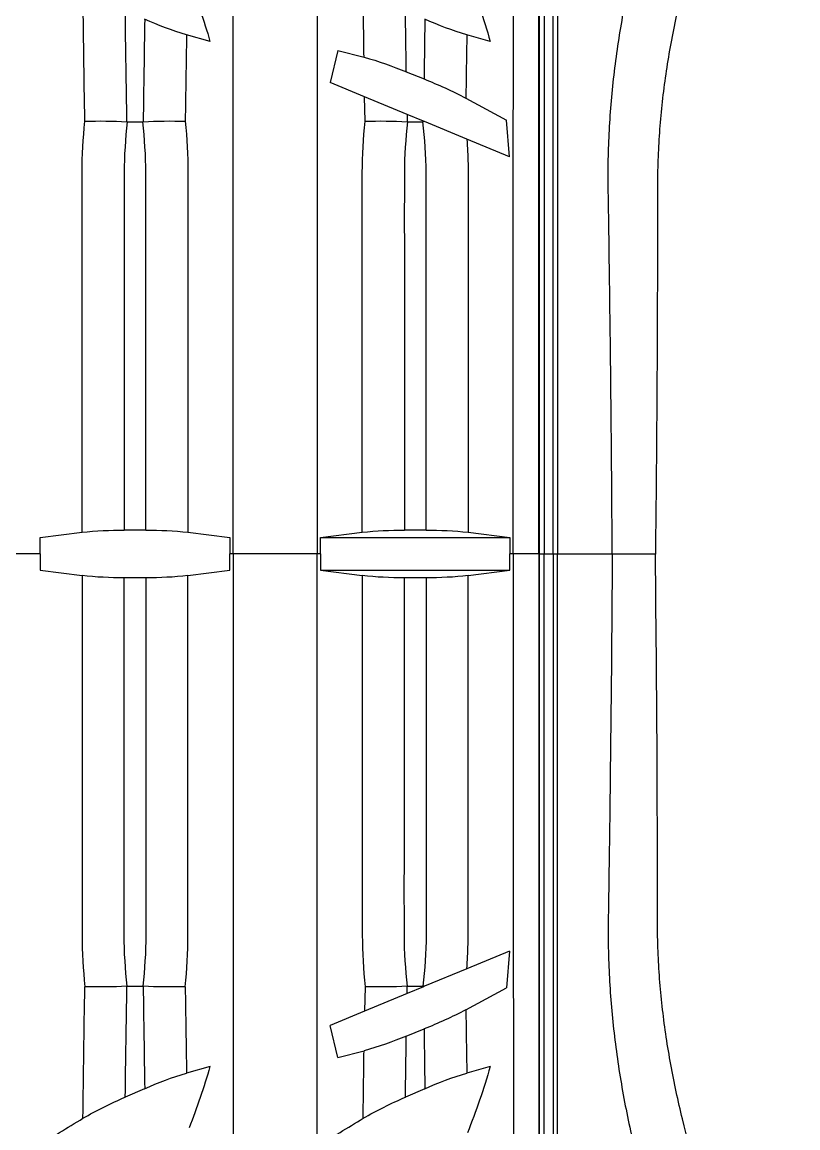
# Model space of a CAD drawing. Header units: millimetres. Extents: x -455371 to 117772, y -78417 to 116564.
# Drawn here: x -31503.2 to -31360.3, y 57753.4 to 57956.8 of the extents above; entities that cross this region are included whole.
import ezdxf

# ---------------------------------------------------------------- set-up
doc = ezdxf.new("R2010")
doc.units = ezdxf.units.MM
doc.layers.get('0').update_dxf_attribs({"color": 255})
doc.layers.add('BETON-STOP', color=141, linetype='Continuous')
doc.layers.add('Contorno-Cupolex', color=3, linetype='Continuous')
doc.layers.add('quote', color=5, linetype='Continuous', lineweight=15)

# ---------------------------------------------------------------- blocks, each defined once
blk = doc.blocks.new('Cupolex H50')
at = {"layer": 'Contorno-Cupolex', "linetype": 'Continuous'}
for p, q in [((19692.858, 10192.535), (19692.858, 10213.322)), ((19692.951, 10192.535), (19692.858, 10192.535)), ((19692.858, 10192.535), (19692.858, 10171.748)), ((19693.116, 10192.535), (19692.951, 10192.535)), ((19693.201, 10192.535), (19693.116, 10192.535)), ((19694.204, 10192.535), (19693.201, 10192.535)), ((19694.997, 10192.535), (19694.204, 10192.535))]:
    blk.add_line(p, q, dxfattribs=at)
for points, knots in [([(19692.951, 10213.348), (19692.951, 10211.819), (19692.951, 10210.284), (19692.951, 10208.366), (19692.951, 10207.982), (19692.951, 10207.407), (19692.951, 10207.215), (19692.951, 10206.999), (19692.951, 10206.975), (19692.951, 10206.928), (19692.951, 10206.905), (19692.951, 10206.823), (19692.951, 10206.751), (19692.951, 10206.485), (19692.951, 10206.231), (19692.951, 10205.762), (19692.951, 10205.591), (19692.951, 10205.219), (19692.951, 10205.016), (19692.951, 10204.369), (19692.951, 10203.893), (19692.951, 10203.114), (19692.951, 10202.842), (19692.951, 10202.285), (19692.951, 10202.001), (19692.951, 10201.421), (19692.951, 10201.126), (19692.951, 10200.525), (19692.951, 10200.217), (19692.951, 10199.756), (19692.951, 10199.602), (19692.951, 10199.427), (19692.951, 10199.405), (19692.951, 10199.383)], [0, 0, 0, 0, 0.5, 0.5, 0.625, 0.625, 0.6875, 0.6875, 0.6953125, 0.6953125, 0.703125, 0.703125, 0.71875, 0.71875, 0.75, 0.75, 0.765625, 0.765625, 0.78125, 0.78125, 0.8125, 0.8125, 0.828125, 0.828125, 0.84375, 0.84375, 0.859375, 0.859375, 0.875, 0.875, 0.8828125, 0.8828125, 0.8839302, 0.8839302, 0.8839302, 0.8839302]), ([(19693.116, 10192.535), (19693.116, 10193.816), (19693.116, 10195.097), (19693.116, 10197.018), (19693.116, 10197.659), (19693.116, 10198.46), (19693.116, 10198.621), (19693.116, 10198.942), (19693.116, 10199.104), (19693.116, 10199.39), (19693.116, 10199.514), (19693.116, 10199.767), (19693.116, 10199.896), (19693.116, 10200.537), (19693.116, 10201.023), (19693.116, 10201.973), (19693.116, 10202.439), (19693.116, 10203.761), (19693.116, 10204.543), (19693.116, 10205.471), (19693.116, 10205.74), (19693.116, 10206.182), (19693.116, 10206.355), (19693.116, 10206.517), (19693.116, 10206.547), (19693.116, 10206.586), (19693.116, 10206.598), (19693.116, 10206.622), (19693.116, 10206.633), (19693.116, 10206.693), (19693.116, 10206.743), (19693.116, 10206.894), (19693.116, 10206.994), (19693.116, 10207.497), (19693.116, 10207.899), (19693.116, 10209.911), (19693.116, 10211.52), (19693.116, 10213.074)], [0, 0, 0, 0, 0.0625, 0.0625, 0.09375, 0.09375, 0.101562, 0.101562, 0.109375, 0.109375, 0.117187, 0.117187, 0.125, 0.125, 0.15625, 0.15625, 0.1875, 0.1875, 0.25, 0.25, 0.28125, 0.28125, 0.3125, 0.3125, 0.320312, 0.320312, 0.324219, 0.324219, 0.328125, 0.328125, 0.34375, 0.34375, 0.375, 0.375, 0.5, 0.5, 1, 1, 1, 1]), ([(19693.201, 10213.074), (19693.201, 10211.52), (19693.201, 10209.911), (19693.201, 10207.899), (19693.201, 10207.497), (19693.201, 10206.994), (19693.201, 10206.894), (19693.201, 10206.743), (19693.201, 10206.693), (19693.201, 10206.633), (19693.201, 10206.622), (19693.201, 10206.598), (19693.201, 10206.586), (19693.201, 10206.547), (19693.201, 10206.517), (19693.201, 10206.355), (19693.201, 10206.182), (19693.201, 10205.74), (19693.201, 10205.471), (19693.201, 10204.543), (19693.201, 10203.761), (19693.201, 10202.439), (19693.201, 10201.973), (19693.201, 10201.023), (19693.201, 10200.537), (19693.201, 10199.896), (19693.201, 10199.767), (19693.201, 10199.514), (19693.201, 10199.39), (19693.201, 10199.104), (19693.201, 10198.942), (19693.201, 10198.621), (19693.201, 10198.46), (19693.201, 10197.659), (19693.201, 10197.018), (19693.201, 10195.097), (19693.201, 10193.816), (19693.201, 10192.535)], [0, 0, 0, 0, 0.5, 0.5, 0.625, 0.625, 0.65625, 0.65625, 0.671875, 0.671875, 0.675781, 0.675781, 0.679688, 0.679688, 0.6875, 0.6875, 0.71875, 0.71875, 0.75, 0.75, 0.8125, 0.8125, 0.84375, 0.84375, 0.875, 0.875, 0.882813, 0.882813, 0.890625, 0.890625, 0.898438, 0.898438, 0.90625, 0.90625, 0.9375, 0.9375, 1, 1, 1, 1]), ([(19694.204, 10192.535), (19694.201, 10193), (19694.195, 10193.932), (19694.182, 10195.335), (19694.168, 10196.624), (19694.152, 10197.796), (19694.141, 10198.585), (19694.133, 10199.112), (19694.127, 10199.469), (19694.134, 10200.097), (19694.19, 10200.998), (19694.328, 10202.07), (19694.597, 10203.479), (19694.973, 10204.852), (19695.427, 10206.202), (19695.795, 10207.192), (19696.194, 10208.185), (19696.475, 10208.833), (19696.619, 10209.166)], [0, 0, 0, 0, 0.081858, 0.164277, 0.247255, 0.309067, 0.370865, 0.386322, 0.40194, 0.433686, 0.497156, 0.560794, 0.624159, 0.750052, 0.811351, 0.87539, 0.93616, 1, 1, 1, 1]), ([(19697.616, 10208.729), (19697.527, 10208.528), (19697.343, 10208.117), (19697.069, 10207.48), (19696.755, 10206.724), (19696.415, 10205.856), (19696.124, 10205.045), (19695.909, 10204.392), (19695.709, 10203.738), (19695.485, 10202.915), (19695.27, 10201.916), (19695.118, 10200.908), (19695.05, 10200.064), (19695.036, 10199.515), (19695.035, 10199.26), (19695.035, 10199.086), (19695.036, 10198.603), (19695.034, 10197.811), (19695.03, 10196.404), (19695.021, 10194.997), (19695.009, 10193.59), (19695.001, 10192.887), (19694.997, 10192.535)], [0, 0, 0, 0, 0.039685, 0.081401, 0.12514, 0.187502, 0.249718, 0.280702, 0.311603, 0.373204, 0.434675, 0.49602, 0.557011, 0.587479, 0.595205, 0.603053, 0.61891, 0.682454, 0.745963, 0.872985, 0.936476, 1, 1, 1, 1]), ([(19692.951, 10199.383), (19692.951, 10199.251), (19692.951, 10199.12), (19692.951, 10198.681), (19692.951, 10198.373), (19692.951, 10197.452), (19692.951, 10196.837), (19692.951, 10194.993), (19692.951, 10193.764), (19692.951, 10192.535)], [0.8839302, 0.8839302, 0.8839302, 0.8839302, 0.890625, 0.890625, 0.90625, 0.90625, 0.9375, 0.9375, 1, 1, 1, 1]), ([(19692.951, 10185.719), (19692.951, 10185.84), (19692.951, 10185.961), (19692.951, 10186.389), (19692.951, 10186.697), (19692.951, 10187.619), (19692.951, 10188.233), (19692.951, 10190.077), (19692.951, 10191.306), (19692.951, 10192.535)], [0.8844651, 0.8844651, 0.8844651, 0.8844651, 0.890625, 0.890625, 0.90625, 0.90625, 0.9375, 0.9375, 1, 1, 1, 1]), ([(19693.116, 10192.535), (19693.116, 10191.89), (19693.116, 10191.245), (19693.116, 10189.955), (19693.116, 10189.309), (19693.116, 10188.019), (19693.116, 10187.374), (19693.116, 10186.406), (19693.116, 10186.083), (19693.116, 10185.44), (19693.116, 10185.117), (19693.116, 10184.478), (19693.116, 10184.165), (19693.116, 10183.551), (19693.116, 10183.249), (19693.116, 10182.657), (19693.116, 10182.365), (19693.116, 10181.811), (19693.116, 10181.544), (19693.116, 10180.784), (19693.116, 10180.317), (19693.116, 10179.729), (19693.116, 10179.548), (19693.116, 10179.222), (19693.116, 10179.074), (19693.116, 10178.693), (19693.116, 10178.525), (19693.116, 10178.326), (19693.116, 10178.225), (19693.116, 10178.024), (19693.116, 10177.924), (19693.116, 10177.723), (19693.116, 10177.623), (19693.116, 10177.321), (19693.116, 10177.121), (19693.116, 10176.719), (19693.116, 10176.518), (19693.116, 10175.916), (19693.116, 10175.515), (19693.116, 10174.712), (19693.116, 10174.311), (19693.116, 10173.271), (19693.116, 10172.633), (19693.116, 10171.996)], [0, 0, 0, 0, 0.032927, 0.032927, 0.065853, 0.065853, 0.09878, 0.09878, 0.115243, 0.115243, 0.131706, 0.131706, 0.14817, 0.14817, 0.164633, 0.164633, 0.181096, 0.181096, 0.197559, 0.197559, 0.230486, 0.230486, 0.246949, 0.246949, 0.263413, 0.263413, 0.296339, 0.296339, 0.329266, 0.329266, 0.362192, 0.362192, 0.395119, 0.395119, 0.460972, 0.460972, 0.526825, 0.526825, 0.658531, 0.658531, 0.790238, 0.790238, 1, 1, 1, 1]), ([(19693.201, 10171.996), (19693.201, 10172.633), (19693.201, 10173.271), (19693.201, 10174.311), (19693.201, 10174.712), (19693.201, 10175.515), (19693.201, 10175.916), (19693.201, 10176.518), (19693.201, 10176.719), (19693.201, 10177.121), (19693.201, 10177.321), (19693.201, 10177.623), (19693.201, 10177.723), (19693.201, 10177.924), (19693.201, 10178.024), (19693.201, 10178.225), (19693.201, 10178.326), (19693.201, 10178.525), (19693.201, 10178.693), (19693.201, 10179.074), (19693.201, 10179.222), (19693.201, 10179.548), (19693.201, 10179.729), (19693.201, 10180.317), (19693.201, 10180.784), (19693.201, 10181.544), (19693.201, 10181.811), (19693.201, 10182.365), (19693.201, 10182.657), (19693.201, 10183.249), (19693.201, 10183.551), (19693.201, 10184.165), (19693.201, 10184.478), (19693.201, 10185.117), (19693.201, 10185.44), (19693.201, 10186.083), (19693.201, 10186.406), (19693.201, 10187.374), (19693.201, 10188.019), (19693.201, 10189.309), (19693.201, 10189.955), (19693.201, 10191.245), (19693.201, 10191.89), (19693.201, 10192.535)], [0, 0, 0, 0, 0.209762, 0.209762, 0.341469, 0.341469, 0.473175, 0.473175, 0.539028, 0.539028, 0.604881, 0.604881, 0.637808, 0.637808, 0.670734, 0.670734, 0.703661, 0.703661, 0.736587, 0.736587, 0.753051, 0.753051, 0.769514, 0.769514, 0.802441, 0.802441, 0.818904, 0.818904, 0.835367, 0.835367, 0.85183, 0.85183, 0.868294, 0.868294, 0.884757, 0.884757, 0.90122, 0.90122, 0.934147, 0.934147, 0.967073, 0.967073, 1, 1, 1, 1]), ([(19694.204, 10192.535), (19694.196, 10191.132), (19694.183, 10189.729), (19694.161, 10187.975), (19694.157, 10187.624), (19694.15, 10187.098), (19694.147, 10186.923), (19694.142, 10186.572), (19694.14, 10186.397), (19694.136, 10186.134), (19694.134, 10186.047), (19694.131, 10185.871), (19694.13, 10185.783), (19694.129, 10185.648), (19694.129, 10185.603), (19694.129, 10185.513), (19694.13, 10185.468), (19694.131, 10185.333), (19694.133, 10185.243), (19694.145, 10184.793), (19694.167, 10184.434), (19694.219, 10183.895), (19694.239, 10183.716), (19694.285, 10183.358), (19694.31, 10183.179), (19694.396, 10182.644), (19694.463, 10182.291), (19694.692, 10181.241), (19694.881, 10180.552), (19695.203, 10179.533), (19695.317, 10179.195), (19695.554, 10178.525), (19695.678, 10178.193), (19696.062, 10177.202), (19696.335, 10176.551), (19696.619, 10175.905)], [0, 0, 0, 0, 0.25, 0.25, 0.3125, 0.3125, 0.34375, 0.34375, 0.375, 0.375, 0.390625, 0.390625, 0.40625, 0.40625, 0.414062, 0.414062, 0.421875, 0.421875, 0.4375, 0.4375, 0.5, 0.5, 0.53125, 0.53125, 0.5625, 0.5625, 0.625, 0.625, 0.75, 0.75, 0.8125, 0.8125, 0.875, 0.875, 1, 1, 1, 1]), ([(19697.616, 10176.341), (19697.331, 10176.975), (19697.057, 10177.611), (19696.667, 10178.572), (19696.541, 10178.894), (19696.298, 10179.54), (19696.182, 10179.865), (19695.851, 10180.841), (19695.655, 10181.496), (19695.414, 10182.489), (19695.342, 10182.822), (19695.25, 10183.325), (19695.222, 10183.493), (19695.172, 10183.829), (19695.149, 10183.997), (19695.091, 10184.501), (19695.064, 10184.838), (19695.045, 10185.259), (19695.042, 10185.344), (19695.039, 10185.47), (19695.038, 10185.513), (19695.037, 10185.597), (19695.036, 10185.639), (19695.035, 10185.766), (19695.035, 10185.853), (19695.035, 10186.027), (19695.035, 10186.115), (19695.036, 10186.379), (19695.035, 10186.556), (19695.035, 10186.907), (19695.035, 10187.083), (19695.033, 10187.611), (19695.032, 10187.963), (19695.025, 10189.721), (19695.013, 10191.128), (19694.997, 10192.535)], [0, 0, 0, 0, 0.125, 0.125, 0.1875, 0.1875, 0.25, 0.25, 0.375, 0.375, 0.4375, 0.4375, 0.46875, 0.46875, 0.5, 0.5, 0.5625, 0.5625, 0.578125, 0.578125, 0.585938, 0.585938, 0.59375, 0.59375, 0.609375, 0.609375, 0.625, 0.625, 0.65625, 0.65625, 0.6875, 0.6875, 0.75, 0.75, 1, 1, 1, 1]), ([(19692.951, 10171.722), (19692.951, 10173.251), (19692.951, 10174.786), (19692.951, 10176.704), (19692.951, 10177.088), (19692.951, 10177.663), (19692.951, 10177.855), (19692.951, 10178.071), (19692.951, 10178.095), (19692.951, 10178.143), (19692.951, 10178.165), (19692.951, 10178.247), (19692.951, 10178.319), (19692.951, 10178.585), (19692.951, 10178.839), (19692.951, 10179.308), (19692.951, 10179.479), (19692.951, 10179.851), (19692.951, 10180.054), (19692.951, 10180.701), (19692.951, 10181.177), (19692.951, 10181.956), (19692.951, 10182.229), (19692.951, 10182.785), (19692.951, 10183.07), (19692.951, 10183.649), (19692.951, 10183.944), (19692.951, 10184.545), (19692.951, 10184.854), (19692.951, 10185.314), (19692.951, 10185.468), (19692.951, 10185.654), (19692.951, 10185.686), (19692.951, 10185.719)], [0, 0, 0, 0, 0.5, 0.5, 0.625, 0.625, 0.6875, 0.6875, 0.6953125, 0.6953125, 0.703125, 0.703125, 0.71875, 0.71875, 0.75, 0.75, 0.765625, 0.765625, 0.78125, 0.78125, 0.8125, 0.8125, 0.828125, 0.828125, 0.84375, 0.84375, 0.859375, 0.859375, 0.875, 0.875, 0.8828125, 0.8828125, 0.8844651, 0.8844651, 0.8844651, 0.8844651])]:
    blk.add_open_spline(points, degree=3, knots=knots, dxfattribs=at)
blk = doc.blocks.new('*U2219')
at = {"xscale": 10.01836209701863, "yscale": 10.01836209701863, "zscale": 10.01836209701863}
blk.add_blockref('Cupolex H50', (-197854.97, -101829.74), dxfattribs=at)
blk = doc.blocks.new('*U2220')
at = {"layer": 'quote', "color": 0, "linetype": 'ByBlock', "lineweight": -2, "transparency": 16777216}
blk.add_blockref('*U2219', (2560, -1285), dxfattribs=at)
blk = doc.blocks.new('Bs H50 tacca 3')
at = {"layer": 'BETON-STOP'}
for p, q in [((19733.613, 10065.539), (19733.613, 10111.539)), ((19726.365, 10098.361), (19726.009, 10098.515)), ((19731.515, 10098.361), (19731.159, 10098.515)), ((19727.566, 10097.953), (19727.135, 10098.073)), ((19732.716, 10097.953), (19732.285, 10098.073)), ((19729.915, 10097.789), (19729.774, 10097.198)), ((19729.915, 10097.789), (19730.397, 10097.664)), ((19731.174, 10097.394), (19731.499, 10097.263)), ((19730.408, 10096.935), (19729.774, 10097.198)), ((19730.415, 10096.487), (19730.408, 10096.935)), ((19731.187, 10096.613), (19730.408, 10096.935)), ((19732.267, 10096.912), (19733.015, 10096.505)), ((19731.187, 10096.613), (19731.189, 10096.479)), ((19731.487, 10096.489), (19731.187, 10096.613)), ((19726.039, 10096.479), (19726.046, 10096.479)), ((19726.046, 10096.479), (19726.329, 10096.479)), ((19726.329, 10096.479), (19726.336, 10096.479)), ((19731.189, 10096.479), (19731.196, 10096.479)), ((19731.196, 10096.479), (19731.479, 10096.479)), ((19731.479, 10096.479), (19731.486, 10096.479)), ((19731.486, 10096.479), (19731.487, 10096.489)), ((19731.507, 10096.48), (19731.486, 10096.479)), ((19731.507, 10096.48), (19731.487, 10096.489)), ((19732.288, 10096.157), (19731.507, 10096.48)), ((19733.071, 10095.832), (19733.015, 10096.505)), ((19733.071, 10095.832), (19732.288, 10096.157)), ((19724.447, 10088.839), (19725.215, 10088.937)), ((19724.447, 10088.539), (19724.447, 10088.839)), ((19726.388, 10088.975), (19725.988, 10088.975)), ((19727.161, 10088.937), (19727.928, 10088.839)), ((19727.928, 10088.839), (19727.928, 10088.539)), ((19729.597, 10088.839), (19730.365, 10088.937)), ((19729.597, 10088.539), (19729.597, 10088.839)), ((19729.597, 10088.839), (19733.078, 10088.839)), ((19731.538, 10088.975), (19731.138, 10088.975)), ((19732.311, 10088.937), (19733.078, 10088.839)), ((19733.078, 10088.839), (19733.078, 10088.539)), ((19724.447, 10088.539), (19723.913, 10088.539)), ((19724.447, 10088.539), (19724.447, 10088.239)), ((19727.99, 10088.539), (19727.928, 10088.539)), ((19727.928, 10088.239), (19727.928, 10088.539)), ((19729.536, 10088.539), (19727.99, 10088.539)), ((19729.597, 10088.539), (19729.536, 10088.539)), ((19729.597, 10088.539), (19729.597, 10088.239)), ((19733.14, 10088.539), (19733.078, 10088.539)), ((19733.078, 10088.239), (19733.078, 10088.539)), ((19733.613, 10088.539), (19733.14, 10088.539)), ((19724.447, 10088.239), (19725.215, 10088.141)), ((19727.161, 10088.141), (19727.928, 10088.239)), ((19729.597, 10088.239), (19730.365, 10088.141)), ((19729.597, 10088.239), (19733.078, 10088.239)), ((19732.311, 10088.141), (19733.078, 10088.239)), ((19726.388, 10088.102), (19725.988, 10088.102)), ((19731.538, 10088.102), (19731.138, 10088.102)), ((19733.071, 10081.245), (19732.288, 10080.921)), ((19733.071, 10081.245), (19733.015, 10080.573)), ((19732.288, 10080.921), (19731.507, 10080.598)), ((19726.039, 10080.599), (19726.046, 10080.599)), ((19726.046, 10080.599), (19726.329, 10080.599)), ((19726.329, 10080.599), (19726.336, 10080.599)), ((19730.415, 10080.591), (19730.408, 10080.142)), ((19731.187, 10080.465), (19731.189, 10080.599)), ((19731.487, 10080.589), (19731.187, 10080.465)), ((19731.189, 10080.599), (19731.196, 10080.599)), ((19731.196, 10080.599), (19731.479, 10080.599)), ((19731.479, 10080.599), (19731.486, 10080.599)), ((19731.507, 10080.598), (19731.486, 10080.599)), ((19731.486, 10080.599), (19731.487, 10080.589)), ((19731.507, 10080.598), (19731.487, 10080.589)), ((19732.267, 10080.166), (19733.015, 10080.573)), ((19731.187, 10080.465), (19730.408, 10080.142)), ((19730.408, 10080.142), (19729.774, 10079.88)), ((19729.915, 10079.289), (19729.774, 10079.88)), ((19731.174, 10079.684), (19731.499, 10079.814)), ((19729.915, 10079.289), (19730.397, 10079.414)), ((19727.566, 10079.124), (19727.135, 10079.004)), ((19732.716, 10079.124), (19732.285, 10079.004))]:
    blk.add_line(p, q, dxfattribs=at)
for centre, radius, start, end in [((19744.358, 10130.739), 37.139, 237.4487, 239.0025), ((19749.618, 10130.919), 37.349, 237.473, 238.9994), ((19720.309, 10094.376), 12.912, 16.0869, 21.8067), ((19715.294, 10094.419), 12.77, 16.0673, 21.4049), ((20077.874, 10102.723), 352.663, 180.62038, 181.0131), ((19728.865, 10105.205), 7.274, 240.0223, 246.8784), ((19971.486, 10101.327), 241.117, 180.57577, 180.87046), ((19734.015, 10105.205), 7.274, 240.0223, 246.8784), ((20144.736, 10103.684), 418.759, 180.70721, 180.98586), ((19283.539, 10104.061), 442.863, 359.01905, 359.26254), ((19728.979, 10104.194), 6.392, 245.8601, 253.2339), ((20054.415, 10102.387), 323.28, 180.68628, 180.88504), ((19382.186, 10102.752), 349.356, 359.09979, 359.2798), ((19734.129, 10104.194), 6.392, 245.8601, 253.2339), ((19157.649, 10106.132), 569.543, 359.02971, 359.18931), ((19296.301, 10104.121), 436.026, 359.05265, 359.20533), ((19728.516, 10090.994), 6.93, 67.4443, 74.2569), ((19728.493, 10089.681), 8.157, 62.4371, 68.3733), ((19725.558, 10087.56), 8.932, 86.9126, 91.8782), ((19726.818, 10087.56), 8.932, 88.1218, 93.0874), ((19730.708, 10087.56), 8.932, 86.9126, 91.8782), ((19725.924, 10082.468), 6.508, 89.4367, 96.2533), ((19726.44, 10082.23), 6.746, 83.8671, 90.4429), ((19731.074, 10082.468), 6.508, 89.4367, 96.2533), ((19731.59, 10082.23), 6.746, 83.8671, 90.4429), ((19725.924, 10094.61), 6.508, 263.7467, 270.5633), ((19726.44, 10094.848), 6.746, 269.5571, 276.1329), ((19731.074, 10094.61), 6.508, 263.7467, 270.5633), ((19731.59, 10094.848), 6.746, 269.5571, 276.1329), ((20077.874, 10074.355), 352.663, 178.9869, 179.37962), ((19725.558, 10089.518), 8.932, 268.1218, 273.0874), ((20144.736, 10073.394), 418.759, 179.01414, 179.29279), ((19726.818, 10089.518), 8.932, 266.9126, 271.8782), ((19283.539, 10073.017), 442.863, 0.73746, 0.98095), ((19157.649, 10070.946), 569.543, 0.81069, 0.97029), ((19730.708, 10089.518), 8.932, 268.1218, 273.0874), ((19728.493, 10087.397), 8.157, 291.6267, 297.5629), ((19296.301, 10072.957), 436.026, 0.79467, 0.94735), ((19728.516, 10086.083), 6.93, 285.7431, 292.5557), ((20054.415, 10074.69), 323.28, 179.11496, 179.31372), ((19382.186, 10074.326), 349.356, 0.7202, 0.90021), ((19971.486, 10075.751), 241.117, 179.12954, 179.42423), ((19715.294, 10082.659), 12.77, 338.5951, 343.9327), ((19720.309, 10082.702), 12.912, 338.1933, 343.9131), ((19728.979, 10072.884), 6.392, 106.7661, 114.1399), ((19734.129, 10072.884), 6.392, 106.7661, 114.1399)]:
    blk.add_arc(centre, radius, start, end, dxfattribs=at)
for points, knots in [([(19727.99, 10088.539), (19727.99, 10089.74), (19727.99, 10090.941), (19727.99, 10092.742), (19727.99, 10093.343), (19727.99, 10094.244), (19727.99, 10094.544), (19727.99, 10094.994), (19727.99, 10095.145), (19727.99, 10095.445), (19727.99, 10095.595), (19727.99, 10096.045), (19727.99, 10096.345), (19727.991, 10096.944), (19727.991, 10097.238), (19727.991, 10097.81), (19727.991, 10098.088), (19727.991, 10098.632), (19727.991, 10098.898), (19727.991, 10099.652), (19727.991, 10100.104), (19727.991, 10100.899), (19727.991, 10101.227), (19727.99, 10101.611), (19727.99, 10101.721), (19727.99, 10101.9), (19727.99, 10101.97), (19727.99, 10102.069), (19727.99, 10102.113), (19727.99, 10102.207), (19727.99, 10102.254), (19727.99, 10102.488), (19727.99, 10102.674), (19727.99, 10103.235), (19727.99, 10103.609), (19727.99, 10105.48), (19727.99, 10106.976), (19727.99, 10108.472)], [0, 0, 0, 0, 0.0625, 0.0625, 0.09375, 0.09375, 0.109375, 0.109375, 0.117188, 0.117188, 0.125, 0.125, 0.140625, 0.140625, 0.15625, 0.15625, 0.171875, 0.171875, 0.1875, 0.1875, 0.21875, 0.21875, 0.25, 0.25, 0.265625, 0.265625, 0.28125, 0.28125, 0.296875, 0.296875, 0.3125, 0.3125, 0.375, 0.375, 0.5, 0.5, 1, 1, 1, 1]), ([(19733.14, 10088.539), (19733.14, 10089.74), (19733.14, 10090.941), (19733.14, 10092.742), (19733.14, 10093.343), (19733.14, 10094.244), (19733.14, 10094.544), (19733.14, 10094.994), (19733.14, 10095.145), (19733.14, 10095.445), (19733.14, 10095.595), (19733.14, 10096.045), (19733.14, 10096.345), (19733.141, 10096.944), (19733.141, 10097.238), (19733.141, 10097.81), (19733.141, 10098.088), (19733.141, 10098.632), (19733.141, 10098.898), (19733.141, 10099.652), (19733.141, 10100.104), (19733.141, 10100.899), (19733.141, 10101.227), (19733.14, 10101.611), (19733.14, 10101.721), (19733.14, 10101.9), (19733.14, 10101.97), (19733.14, 10102.069), (19733.14, 10102.113), (19733.14, 10102.207), (19733.14, 10102.254), (19733.14, 10102.488), (19733.14, 10102.674), (19733.14, 10103.235), (19733.14, 10103.609), (19733.14, 10105.48), (19733.14, 10106.976), (19733.14, 10108.472)], [0, 0, 0, 0, 0.0625, 0.0625, 0.09375, 0.09375, 0.109375, 0.109375, 0.117187, 0.117187, 0.125, 0.125, 0.140625, 0.140625, 0.15625, 0.15625, 0.171875, 0.171875, 0.1875, 0.1875, 0.21875, 0.21875, 0.25, 0.25, 0.265625, 0.265625, 0.28125, 0.28125, 0.296875, 0.296875, 0.3125, 0.3125, 0.375, 0.375, 0.5, 0.5, 1, 1, 1, 1]), ([(19729.535, 10099.428), (19729.535, 10099.051), (19729.535, 10098.652), (19729.535, 10098.022), (19729.535, 10097.806), (19729.535, 10097.363), (19729.535, 10097.137), (19729.535, 10096.458), (19729.536, 10095.998), (19729.536, 10095.3), (19729.536, 10095.067), (19729.536, 10094.6), (19729.536, 10094.367), (19729.536, 10092.269), (19729.536, 10090.404), (19729.536, 10088.539)], [0, 0, 0, 0, 0.125, 0.125, 0.1875, 0.1875, 0.25, 0.25, 0.375, 0.375, 0.4375, 0.4375, 0.5, 0.5, 1, 1, 1, 1]), ([(19725.215, 10088.937), (19725.215, 10090.195), (19725.215, 10091.454), (19725.215, 10093.342), (19725.215, 10093.971), (19725.215, 10094.757), (19725.215, 10094.915), (19725.215, 10095.15), (19725.215, 10095.229), (19725.215, 10095.386), (19725.214, 10095.465), (19725.217, 10095.858), (19725.234, 10096.173), (19725.265, 10096.487)], [0, 0, 0, 0, 0.5, 0.5, 0.75, 0.75, 0.8125, 0.8125, 0.84375, 0.84375, 0.875, 0.875, 1, 1, 1, 1]), ([(19726.046, 10096.479), (19726.01, 10096.166), (19725.99, 10095.854), (19725.987, 10095.463), (19725.988, 10095.385), (19725.988, 10095.229), (19725.988, 10095.15), (19725.987, 10094.916), (19725.987, 10094.76), (19725.988, 10093.978), (19725.988, 10093.353), (19725.987, 10091.477), (19725.988, 10090.226), (19725.988, 10088.975)], [0, 0, 0, 0, 0.125, 0.125, 0.15625, 0.15625, 0.1875, 0.1875, 0.25, 0.25, 0.5, 0.5, 1, 1, 1, 1]), ([(19726.388, 10088.975), (19726.388, 10090.226), (19726.388, 10091.477), (19726.388, 10093.353), (19726.388, 10093.978), (19726.388, 10094.76), (19726.388, 10094.916), (19726.388, 10095.15), (19726.388, 10095.229), (19726.388, 10095.385), (19726.388, 10095.463), (19726.385, 10095.854), (19726.366, 10096.166), (19726.329, 10096.479)], [0, 0, 0, 0, 0.5, 0.5, 0.75, 0.75, 0.8125, 0.8125, 0.84375, 0.84375, 0.875, 0.875, 1, 1, 1, 1]), ([(19727.11, 10096.487), (19727.142, 10096.173), (19727.159, 10095.859), (19727.161, 10095.466), (19727.161, 10095.387), (19727.161, 10095.23), (19727.161, 10095.151), (19727.161, 10094.915), (19727.161, 10094.758), (19727.161, 10093.971), (19727.161, 10093.342), (19727.161, 10091.454), (19727.161, 10090.196), (19727.161, 10088.937)], [0, 0, 0, 0, 0.125, 0.125, 0.15625, 0.15625, 0.1875, 0.1875, 0.25, 0.25, 0.5, 0.5, 1, 1, 1, 1]), ([(19730.365, 10088.937), (19730.365, 10090.195), (19730.365, 10091.454), (19730.365, 10093.342), (19730.365, 10093.971), (19730.365, 10094.757), (19730.365, 10094.915), (19730.365, 10095.15), (19730.365, 10095.229), (19730.365, 10095.386), (19730.364, 10095.465), (19730.367, 10095.858), (19730.384, 10096.173), (19730.415, 10096.487)], [0, 0, 0, 0, 0.5, 0.5, 0.75, 0.75, 0.8125, 0.8125, 0.84375, 0.84375, 0.875, 0.875, 1, 1, 1, 1]), ([(19731.196, 10096.479), (19731.16, 10096.166), (19731.14, 10095.854), (19731.137, 10095.463), (19731.138, 10095.385), (19731.138, 10095.229), (19731.138, 10095.15), (19731.137, 10094.916), (19731.137, 10094.76), (19731.138, 10093.978), (19731.138, 10093.353), (19731.137, 10091.477), (19731.138, 10090.226), (19731.138, 10088.975)], [0, 0, 0, 0, 0.125, 0.125, 0.15625, 0.15625, 0.1875, 0.1875, 0.25, 0.25, 0.5, 0.5, 1, 1, 1, 1]), ([(19731.538, 10088.975), (19731.538, 10090.226), (19731.538, 10091.477), (19731.538, 10093.353), (19731.538, 10093.978), (19731.538, 10094.76), (19731.538, 10094.916), (19731.538, 10095.15), (19731.538, 10095.229), (19731.538, 10095.385), (19731.538, 10095.463), (19731.535, 10095.854), (19731.516, 10096.166), (19731.479, 10096.479)], [0, 0, 0, 0, 0.5, 0.5, 0.75, 0.75, 0.8125, 0.8125, 0.84375, 0.84375, 0.875, 0.875, 1, 1, 1, 1]), ([(19732.288, 10096.157), (19732.298, 10096.007), (19732.305, 10095.856), (19732.31, 10095.631), (19732.311, 10095.556), (19732.311, 10095.405), (19732.311, 10095.33), (19732.311, 10094.954), (19732.311, 10094.653), (19732.311, 10093.751), (19732.311, 10093.149), (19732.311, 10091.344), (19732.311, 10090.14), (19732.311, 10088.937)], [0, 0, 0, 0, 0.0625, 0.0625, 0.09375, 0.09375, 0.125, 0.125, 0.25, 0.25, 0.5, 0.5, 1, 1, 1, 1]), ([(19727.99, 10088.539), (19727.99, 10087.338), (19727.99, 10086.137), (19727.99, 10084.335), (19727.99, 10083.735), (19727.99, 10082.834), (19727.99, 10082.534), (19727.99, 10082.083), (19727.99, 10081.933), (19727.99, 10081.633), (19727.99, 10081.483), (19727.99, 10081.033), (19727.99, 10080.733), (19727.991, 10080.134), (19727.991, 10079.84), (19727.991, 10079.268), (19727.991, 10078.989), (19727.991, 10078.446), (19727.991, 10078.18), (19727.991, 10077.425), (19727.991, 10076.974), (19727.991, 10076.178), (19727.991, 10075.851), (19727.99, 10075.467), (19727.99, 10075.356), (19727.99, 10075.177), (19727.99, 10075.108), (19727.99, 10075.009), (19727.99, 10074.964), (19727.99, 10074.871), (19727.99, 10074.824), (19727.99, 10074.59), (19727.99, 10074.403), (19727.99, 10073.843), (19727.99, 10073.468), (19727.99, 10071.597), (19727.99, 10070.102), (19727.99, 10068.605)], [0, 0, 0, 0, 0.0625, 0.0625, 0.09375, 0.09375, 0.109375, 0.109375, 0.117188, 0.117188, 0.125, 0.125, 0.140625, 0.140625, 0.15625, 0.15625, 0.171875, 0.171875, 0.1875, 0.1875, 0.21875, 0.21875, 0.25, 0.25, 0.265625, 0.265625, 0.28125, 0.28125, 0.296875, 0.296875, 0.3125, 0.3125, 0.375, 0.375, 0.5, 0.5, 1, 1, 1, 1]), ([(19729.535, 10077.65), (19729.535, 10078.026), (19729.535, 10078.425), (19729.535, 10079.056), (19729.535, 10079.272), (19729.535, 10079.715), (19729.535, 10079.941), (19729.535, 10080.62), (19729.536, 10081.079), (19729.536, 10081.778), (19729.536, 10082.011), (19729.536, 10082.477), (19729.536, 10082.711), (19729.536, 10084.809), (19729.536, 10086.674), (19729.536, 10088.539)], [0, 0, 0, 0, 0.125, 0.125, 0.1875, 0.1875, 0.25, 0.25, 0.375, 0.375, 0.4375, 0.4375, 0.5, 0.5, 1, 1, 1, 1]), ([(19733.14, 10088.539), (19733.14, 10087.338), (19733.14, 10086.137), (19733.14, 10084.335), (19733.14, 10083.735), (19733.14, 10082.834), (19733.14, 10082.534), (19733.14, 10082.083), (19733.14, 10081.933), (19733.14, 10081.633), (19733.14, 10081.483), (19733.14, 10081.033), (19733.14, 10080.733), (19733.141, 10080.134), (19733.141, 10079.84), (19733.141, 10079.268), (19733.141, 10078.989), (19733.141, 10078.446), (19733.141, 10078.18), (19733.141, 10077.425), (19733.141, 10076.974), (19733.141, 10076.178), (19733.141, 10075.851), (19733.14, 10075.467), (19733.14, 10075.356), (19733.14, 10075.177), (19733.14, 10075.108), (19733.14, 10075.009), (19733.14, 10074.964), (19733.14, 10074.871), (19733.14, 10074.824), (19733.14, 10074.59), (19733.14, 10074.403), (19733.14, 10073.843), (19733.14, 10073.468), (19733.14, 10071.597), (19733.14, 10070.102), (19733.14, 10068.605)], [0, 0, 0, 0, 0.0625, 0.0625, 0.09375, 0.09375, 0.109375, 0.109375, 0.117187, 0.117187, 0.125, 0.125, 0.140625, 0.140625, 0.15625, 0.15625, 0.171875, 0.171875, 0.1875, 0.1875, 0.21875, 0.21875, 0.25, 0.25, 0.265625, 0.265625, 0.28125, 0.28125, 0.296875, 0.296875, 0.3125, 0.3125, 0.375, 0.375, 0.5, 0.5, 1, 1, 1, 1]), ([(19725.215, 10088.141), (19725.215, 10086.882), (19725.215, 10085.624), (19725.215, 10083.736), (19725.215, 10083.107), (19725.215, 10082.32), (19725.215, 10082.163), (19725.215, 10081.927), (19725.215, 10081.849), (19725.215, 10081.691), (19725.214, 10081.613), (19725.217, 10081.219), (19725.234, 10080.905), (19725.265, 10080.591)], [0, 0, 0, 0, 0.5, 0.5, 0.75, 0.75, 0.8125, 0.8125, 0.84375, 0.84375, 0.875, 0.875, 1, 1, 1, 1]), ([(19726.046, 10080.599), (19726.01, 10080.911), (19725.99, 10081.224), (19725.987, 10081.615), (19725.988, 10081.693), (19725.988, 10081.849), (19725.988, 10081.927), (19725.987, 10082.162), (19725.987, 10082.318), (19725.988, 10083.1), (19725.988, 10083.725), (19725.987, 10085.601), (19725.988, 10086.852), (19725.988, 10088.102)], [0, 0, 0, 0, 0.125, 0.125, 0.15625, 0.15625, 0.1875, 0.1875, 0.25, 0.25, 0.5, 0.5, 1, 1, 1, 1]), ([(19726.388, 10088.102), (19726.388, 10086.852), (19726.388, 10085.601), (19726.388, 10083.725), (19726.388, 10083.1), (19726.388, 10082.318), (19726.388, 10082.162), (19726.388, 10081.927), (19726.388, 10081.849), (19726.388, 10081.693), (19726.388, 10081.615), (19726.385, 10081.224), (19726.366, 10080.911), (19726.329, 10080.599)], [0, 0, 0, 0, 0.5, 0.5, 0.75, 0.75, 0.8125, 0.8125, 0.84375, 0.84375, 0.875, 0.875, 1, 1, 1, 1]), ([(19727.11, 10080.591), (19727.142, 10080.904), (19727.159, 10081.219), (19727.161, 10081.612), (19727.161, 10081.691), (19727.161, 10081.848), (19727.161, 10081.927), (19727.161, 10082.162), (19727.161, 10082.32), (19727.161, 10083.106), (19727.161, 10083.736), (19727.161, 10085.624), (19727.161, 10086.882), (19727.161, 10088.141)], [0, 0, 0, 0, 0.125, 0.125, 0.15625, 0.15625, 0.1875, 0.1875, 0.25, 0.25, 0.5, 0.5, 1, 1, 1, 1]), ([(19730.365, 10088.141), (19730.365, 10086.882), (19730.365, 10085.624), (19730.365, 10083.736), (19730.365, 10083.107), (19730.365, 10082.32), (19730.365, 10082.163), (19730.365, 10081.927), (19730.365, 10081.849), (19730.365, 10081.691), (19730.364, 10081.613), (19730.367, 10081.219), (19730.384, 10080.905), (19730.415, 10080.591)], [0, 0, 0, 0, 0.5, 0.5, 0.75, 0.75, 0.8125, 0.8125, 0.84375, 0.84375, 0.875, 0.875, 1, 1, 1, 1]), ([(19731.196, 10080.599), (19731.16, 10080.911), (19731.14, 10081.224), (19731.137, 10081.615), (19731.138, 10081.693), (19731.138, 10081.849), (19731.138, 10081.927), (19731.137, 10082.162), (19731.137, 10082.318), (19731.138, 10083.1), (19731.138, 10083.725), (19731.137, 10085.601), (19731.138, 10086.852), (19731.138, 10088.102)], [0, 0, 0, 0, 0.125, 0.125, 0.15625, 0.15625, 0.1875, 0.1875, 0.25, 0.25, 0.5, 0.5, 1, 1, 1, 1]), ([(19731.538, 10088.102), (19731.538, 10086.852), (19731.538, 10085.601), (19731.538, 10083.725), (19731.538, 10083.1), (19731.538, 10082.318), (19731.538, 10082.162), (19731.538, 10081.927), (19731.538, 10081.849), (19731.538, 10081.693), (19731.538, 10081.615), (19731.535, 10081.224), (19731.516, 10080.911), (19731.479, 10080.599)], [0, 0, 0, 0, 0.5, 0.5, 0.75, 0.75, 0.8125, 0.8125, 0.84375, 0.84375, 0.875, 0.875, 1, 1, 1, 1]), ([(19732.288, 10080.921), (19732.298, 10081.071), (19732.305, 10081.221), (19732.31, 10081.447), (19732.311, 10081.522), (19732.311, 10081.673), (19732.311, 10081.748), (19732.311, 10082.124), (19732.311, 10082.425), (19732.311, 10083.327), (19732.311, 10083.929), (19732.311, 10085.734), (19732.311, 10086.937), (19732.311, 10088.141)], [0, 0, 0, 0, 0.0625, 0.0625, 0.09375, 0.09375, 0.125, 0.125, 0.25, 0.25, 0.5, 0.5, 1, 1, 1, 1])]:
    blk.add_open_spline(points, degree=3, knots=knots, dxfattribs=at)
blk = doc.blocks.new('*U2196')
at = {"xscale": 10.01836209701863, "yscale": 10.01836209701863, "zscale": 10.01836209701863}
blk.add_blockref('Bs H50 tacca 3', (-197622.59, -101349.65), dxfattribs=at)
blk = doc.blocks.new('*U2197')
at = {"layer": 'quote', "color": 0, "linetype": 'ByBlock', "lineweight": -2, "transparency": 16777216}
blk.add_blockref('*U2196', (0, -1285), dxfattribs=at)

msp = doc.modelspace()

# ---------------------------------------------------------------- block references
at = {"layer": 'quote'}
msp.add_blockref('*U2220', (-33403.22, 58861.2), dxfattribs=at)
at = {"layer": 'quote', "xscale": -1, "rotation": 180}
msp.add_blockref('*U2197', (-31483.89, 56294.96), dxfattribs=at)

doc.saveas('drawing.dxf')
